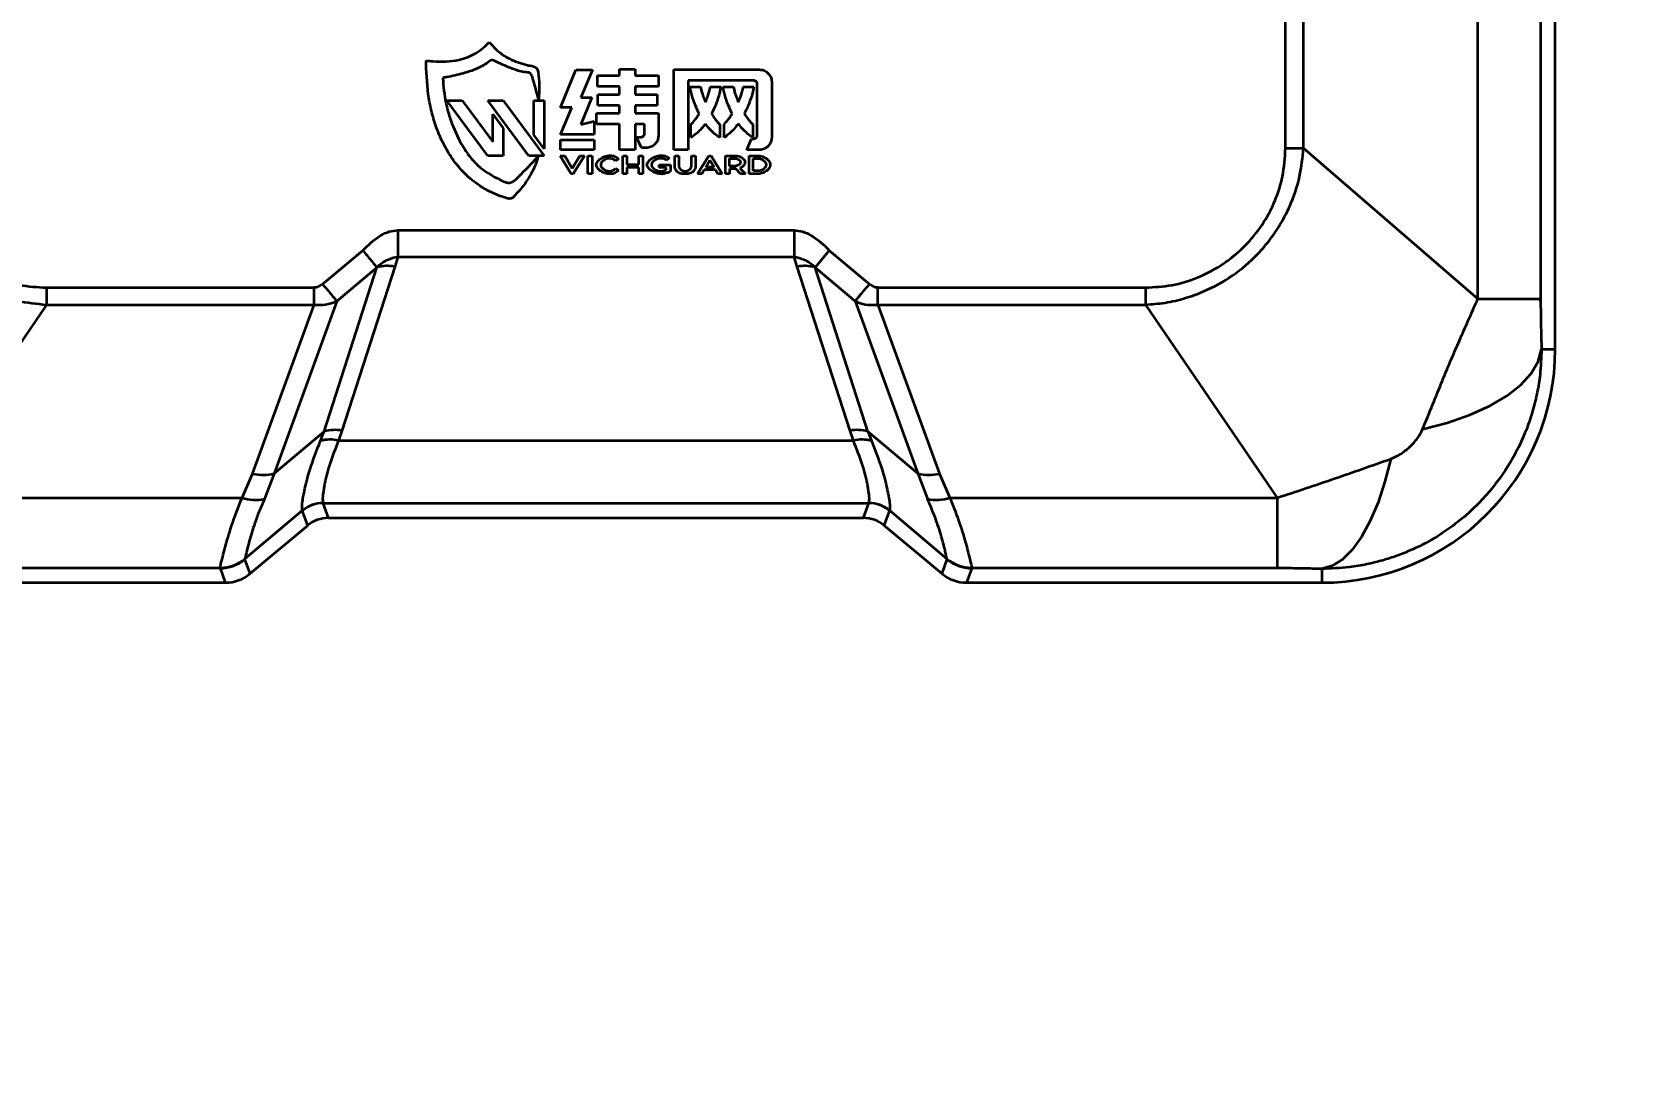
# Model space of a CAD drawing. Header units: millimetres. Extents: x 0 to 420, y 0 to 297.
# Drawn here: x 291.991 to 293.226, y 149.906 to 150.717 of the extents above; entities that cross this region are included whole.
import ezdxf

# ---------------------------------------------------------------- set-up
doc = ezdxf.new("R2010")
doc.units = ezdxf.units.MM
doc.layers.add('尺寸线层', color=150, linetype='Continuous')
doc.styles.add('SLDTEXTSTYLE2', font='TXT', dxfattribs={"width": 0.7})
doc.dimstyles.new('SLDDIMSTYLE0', dxfattribs={"dimtxt": 3.5, "dimasz": 3.302, "dimexe": 0, "dimexo": 0.0625, "dimgap": 0.875, "dimtad": 1, "dimdec": 1, "dimlfac": 100, "dimrnd": 1e-09, "dimzin": 12, "dimdsep": 46, "dimtxsty": 'SLDTEXTSTYLE2', "dimsah": 1, "dimcen": 0.09, "dimadec": 0, "dimazin": 3, "dimtfac": 1, "dimtdec": 3, "dimtofl": 0, "dimtmove": 0, "dimatfit": 3, "dimfxl": 0, "dimfrac": 2, "dimtolj": 1, "dimtzin": 12, "dimarcsym": 0})

# ---------------------------------------------------------------- blocks, each defined once
blk = doc.blocks.new('_D')
at = {"layer": '尺寸线层'}
for p, q in [((291.9431, 202.6412), (364.6876, 202.6412)), ((363.6876, 202.6412), (363.6876, 128.5802)), ((326.1167, 128.5802), (364.6876, 128.5802))]:
    blk.add_line(p, q, dxfattribs=at)
for points in [[(363.6876, 202.6412), (363.1796, 199.3392), (364.1956, 199.3392)], [(363.6876, 128.5802), (364.1956, 131.8822), (363.1796, 131.8822)]]:
    blk.add_solid(points, dxfattribs=at)
at = {"layer": '尺寸线层', "insert": (359.1758, 158.5376), "char_height": 3.5, "attachment_point": 1, "rotation": 90, "style": 'SLDTEXTSTYLE2'}
blk.add_mtext('7406.11', dxfattribs=at)

msp = doc.modelspace()

# ---------------------------------------------------------------- linework, layer by layer
at = {"color": 7, "linetype": 'Continuous', "lineweight": 35}
for p, q in [((292.9576, 150.6271), (292.9576, 150.8396)), ((292.9716, 150.6271), (292.9716, 150.8396)), ((293.106, 150.511), (293.106, 150.7593)), ((293.1544, 150.7384), (293.1544, 150.511)), ((293.1657, 150.4722), (293.1657, 150.7426)), ((292.444, 150.6881), (292.4559, 150.6881)), ((292.444, 150.6832), (292.444, 150.6881)), ((292.4559, 150.6881), (292.4559, 150.6832)), ((292.4859, 150.6878), (292.5518, 150.6878)), ((292.4859, 150.626), (292.4859, 150.6878)), ((292.3983, 150.6585), (292.4103, 150.6876)), ((292.4103, 150.6876), (292.423, 150.6876)), ((292.423, 150.6876), (292.4141, 150.6663)), ((292.427, 150.6748), (292.427, 150.6832)), ((292.427, 150.6832), (292.444, 150.6832)), ((292.4559, 150.6832), (292.4739, 150.6832)), ((292.4739, 150.6832), (292.4739, 150.6748)), ((292.4969, 150.6793), (292.4969, 150.626)), ((292.5474, 150.6793), (292.4969, 150.6793)), ((292.5502, 150.6371), (292.5502, 150.6766)), ((292.5613, 150.6784), (292.5613, 150.6353)), ((292.3108, 150.664), (292.3226, 150.664)), ((292.3424, 150.6214), (292.3108, 150.664)), ((292.3226, 150.664), (292.3463, 150.6321)), ((292.3424, 150.664), (292.3542, 150.664)), ((292.3739, 150.6214), (292.3424, 150.664)), ((292.3542, 150.664), (292.3858, 150.6214)), ((292.3779, 150.664), (292.3858, 150.664)), ((292.3779, 150.6374), (292.3779, 150.664)), ((292.3858, 150.664), (292.3858, 150.6268)), ((292.4226, 150.6663), (292.4141, 150.6455)), ((292.4141, 150.6663), (292.4226, 150.6663)), ((292.444, 150.6748), (292.427, 150.6748)), ((292.4271, 150.6687), (292.444, 150.6687)), ((292.4271, 150.66), (292.4271, 150.6687)), ((292.444, 150.6687), (292.444, 150.6748)), ((292.4559, 150.6748), (292.4559, 150.6687)), ((292.4739, 150.6748), (292.4559, 150.6748)), ((292.4559, 150.6687), (292.473, 150.6687)), ((292.473, 150.6687), (292.473, 150.66)), ((292.4981, 150.6746), (292.5063, 150.6746)), ((292.5139, 150.6746), (292.5222, 150.6746)), ((292.5235, 150.6746), (292.5318, 150.6746)), ((292.5394, 150.6746), (292.5475, 150.6746)), ((292.3463, 150.6534), (292.3542, 150.6427)), ((292.3463, 150.6321), (292.3463, 150.6534)), ((292.4072, 150.6585), (292.3983, 150.6585)), ((292.3983, 150.6377), (292.4072, 150.6585)), ((292.4262, 150.6542), (292.444, 150.6542)), ((292.4262, 150.6458), (292.4262, 150.6542)), ((292.444, 150.66), (292.4271, 150.66)), ((292.444, 150.6542), (292.444, 150.66)), ((292.4559, 150.66), (292.4559, 150.6542)), ((292.473, 150.66), (292.4559, 150.66)), ((292.4559, 150.6542), (292.4739, 150.6542)), ((292.4739, 150.6542), (292.4739, 150.6368)), ((292.3542, 150.6427), (292.3542, 150.6214)), ((292.4141, 150.6455), (292.4243, 150.6479)), ((292.4243, 150.6479), (292.4243, 150.6377)), ((292.444, 150.6458), (292.4262, 150.6458)), ((292.444, 150.626), (292.444, 150.6458)), ((292.4559, 150.6458), (292.4559, 150.626)), ((292.4632, 150.6458), (292.4559, 150.6458)), ((292.4632, 150.6382), (292.4632, 150.6458)), ((292.499, 150.6353), (292.499, 150.6455)), ((292.5212, 150.6455), (292.5212, 150.6353)), ((292.5245, 150.6353), (292.5245, 150.6455)), ((292.5467, 150.6455), (292.5467, 150.6353)), ((292.3858, 150.6268), (292.3779, 150.6374)), ((292.4243, 150.6377), (292.3983, 150.6377)), ((292.3983, 150.6336), (292.4243, 150.6336)), ((292.3983, 150.626), (292.3983, 150.6336)), ((292.4243, 150.626), (292.3983, 150.626)), ((292.4243, 150.6336), (292.4243, 150.626)), ((292.4559, 150.626), (292.444, 150.626)), ((292.4571, 150.6358), (292.4605, 150.6358)), ((292.4608, 150.6274), (292.4571, 150.6358)), ((292.4645, 150.6274), (292.4608, 150.6274)), ((292.4969, 150.626), (292.4859, 150.626)), ((292.5421, 150.626), (292.5456, 150.6345)), ((292.5518, 150.626), (292.5421, 150.626)), ((292.5456, 150.6345), (292.5474, 150.6345)), ((292.9576, 150.6271), (292.9716, 150.6271)), ((292.9716, 150.6271), (293.106, 150.511)), ((292.3542, 150.6214), (292.3424, 150.6214)), ((292.3858, 150.6214), (292.3739, 150.6214)), ((292.398, 150.6214), (292.4016, 150.6214)), ((292.4067, 150.6074), (292.398, 150.6214)), ((292.4016, 150.6214), (292.4074, 150.6115)), ((292.4074, 150.6115), (292.4133, 150.6214)), ((292.4168, 150.6214), (292.4082, 150.6074)), ((292.4133, 150.6214), (292.4168, 150.6214)), ((292.4194, 150.6214), (292.4227, 150.6214)), ((292.4194, 150.6074), (292.4194, 150.6214)), ((292.4227, 150.6214), (292.4227, 150.6074)), ((292.4434, 150.6189), (292.4409, 150.6173)), ((292.4464, 150.6214), (292.4496, 150.6214)), ((292.4464, 150.6074), (292.4464, 150.6214)), ((292.4496, 150.6214), (292.4496, 150.6145)), ((292.4496, 150.6145), (292.4588, 150.6145)), ((292.4588, 150.6214), (292.4619, 150.6214)), ((292.4588, 150.6145), (292.4588, 150.6214)), ((292.4619, 150.6214), (292.4619, 150.6074)), ((292.4746, 150.6143), (292.4831, 150.6143)), ((292.4746, 150.6123), (292.4746, 150.6143)), ((292.4824, 150.6195), (292.4804, 150.6179)), ((292.4831, 150.6143), (292.4831, 150.6093)), ((292.4865, 150.6214), (292.4896, 150.6214)), ((292.4865, 150.6131), (292.4865, 150.6214)), ((292.4896, 150.6214), (292.4896, 150.6136)), ((292.4994, 150.6214), (292.5025, 150.6214)), ((292.4994, 150.6136), (292.4994, 150.6214)), ((292.5025, 150.6214), (292.5025, 150.6131)), ((292.504, 150.6074), (292.5128, 150.6214)), ((292.5104, 150.6125), (292.5136, 150.618)), ((292.5128, 150.6214), (292.5145, 150.6214)), ((292.5136, 150.618), (292.5168, 150.6125)), ((292.5145, 150.6214), (292.5232, 150.6074)), ((292.5256, 150.6214), (292.5336, 150.6214)), ((292.5256, 150.6074), (292.5256, 150.6214)), ((292.5288, 150.6193), (292.5331, 150.6193)), ((292.5288, 150.6133), (292.5288, 150.6193)), ((292.5439, 150.6214), (292.5509, 150.6214)), ((292.5439, 150.6074), (292.5439, 150.6214)), ((292.547, 150.6192), (292.5509, 150.6192)), ((292.547, 150.6096), (292.547, 150.6192)), ((292.4082, 150.6074), (292.4067, 150.6074)), ((292.4227, 150.6074), (292.4194, 150.6074)), ((292.4409, 150.6115), (292.4434, 150.61)), ((292.4496, 150.6074), (292.4464, 150.6074)), ((292.4496, 150.6124), (292.4496, 150.6074)), ((292.4588, 150.6124), (292.4496, 150.6124)), ((292.4588, 150.6074), (292.4588, 150.6124)), ((292.4619, 150.6074), (292.4588, 150.6074)), ((292.4798, 150.6123), (292.4746, 150.6123)), ((292.4798, 150.6105), (292.4798, 150.6123)), ((292.5075, 150.6074), (292.504, 150.6074)), ((292.5092, 150.6105), (292.5075, 150.6074)), ((292.518, 150.6105), (292.5092, 150.6105)), ((292.5168, 150.6125), (292.5104, 150.6125)), ((292.5198, 150.6074), (292.518, 150.6105)), ((292.5232, 150.6074), (292.5198, 150.6074)), ((292.5288, 150.6074), (292.5256, 150.6074)), ((292.5325, 150.6133), (292.5288, 150.6133)), ((292.5288, 150.6113), (292.5288, 150.6074)), ((292.5327, 150.6113), (292.5288, 150.6113)), ((292.5373, 150.6074), (292.5335, 150.6113)), ((292.5368, 150.6118), (292.5412, 150.6074)), ((292.5412, 150.6074), (292.5373, 150.6074)), ((292.5515, 150.6074), (292.5439, 150.6074)), ((292.5512, 150.6096), (292.547, 150.6096)), ((292.273, 150.5639), (292.273, 150.5435)), ((292.273, 150.5639), (292.5785, 150.5639)), ((292.5785, 150.5639), (292.5785, 150.5435)), ((292.2148, 150.5224), (292.2458, 150.5484)), ((292.273, 150.5435), (292.2705, 150.5358)), ((292.273, 150.5435), (292.5785, 150.5435)), ((292.581, 150.5358), (292.5785, 150.5435)), ((292.6057, 150.5484), (292.5947, 150.5353)), ((292.6057, 150.5484), (292.6367, 150.5224)), ((292.2161, 150.4088), (292.2568, 150.5353)), ((292.2258, 150.5093), (292.2568, 150.5353)), ((292.2705, 150.5358), (292.2298, 150.4093)), ((292.6217, 150.4093), (292.581, 150.5358)), ((292.5947, 150.5353), (292.6257, 150.5093)), ((292.6354, 150.4088), (292.5947, 150.5353)), ((292.0019, 150.5197), (292.0019, 150.5065)), ((292.0019, 150.5197), (292.2083, 150.5197)), ((292.2083, 150.5065), (292.2083, 150.5197)), ((292.6431, 150.5197), (292.8496, 150.5197)), ((292.8496, 150.5197), (292.8496, 150.5065)), ((292.0019, 150.5065), (291.9004, 150.3576)), ((292.0019, 150.5065), (292.2083, 150.5065)), ((292.1609, 150.3762), (292.2083, 150.5065)), ((292.2258, 150.5093), (292.1774, 150.3763)), ((292.6257, 150.5093), (292.6741, 150.3763)), ((292.6431, 150.5065), (292.8496, 150.5065)), ((292.6431, 150.5065), (292.6906, 150.3762)), ((292.8496, 150.5065), (292.9511, 150.3576)), ((293.106, 150.511), (293.1544, 150.511)), ((293.1551, 150.4722), (293.1657, 150.4722)), ((292.1774, 150.3763), (292.2161, 150.4088)), ((292.2132, 150.4015), (292.2161, 150.4088)), ((292.2298, 150.4093), (292.2272, 150.4018)), ((292.6243, 150.4018), (292.6217, 150.4093)), ((292.6741, 150.3763), (292.6354, 150.4088)), ((292.6354, 150.4088), (292.6383, 150.4015)), ((292.2272, 150.4018), (292.6243, 150.4018)), ((292.1527, 150.3576), (292.1609, 150.3762)), ((292.1774, 150.3763), (292.17, 150.3568)), ((292.6741, 150.3763), (292.6815, 150.3568)), ((292.6906, 150.3762), (292.6988, 150.3576)), ((291.9004, 150.3576), (292.1527, 150.3576)), ((292.6988, 150.3576), (292.9511, 150.3576)), ((292.9511, 150.3576), (292.9511, 150.3033)), ((292.155, 150.3106), (292.1992, 150.3477)), ((292.1992, 150.3477), (292.1992, 150.3478)), ((292.2034, 150.3363), (292.1992, 150.3477)), ((292.2152, 150.3536), (292.6363, 150.3536)), ((292.2152, 150.3536), (292.2153, 150.3535)), ((292.2194, 150.3422), (292.2153, 150.3535)), ((292.2194, 150.3422), (292.6321, 150.3422)), ((292.6321, 150.3422), (292.6362, 150.3535)), ((292.6363, 150.3536), (292.6362, 150.3535)), ((292.6481, 150.3363), (292.6523, 150.3477)), ((292.6523, 150.3478), (292.6523, 150.3477)), ((292.6523, 150.3477), (292.6964, 150.3106)), ((292.1591, 150.2992), (292.2034, 150.3363)), ((292.6481, 150.3363), (292.6924, 150.2992)), ((292.155, 150.3103), (292.155, 150.3106)), ((292.1591, 150.2992), (292.155, 150.3103)), ((292.6964, 150.3103), (292.6924, 150.2992)), ((292.6964, 150.3106), (292.6964, 150.3103)), ((292.1358, 150.3033), (291.9004, 150.3033)), ((292.1358, 150.3033), (292.1358, 150.3037)), ((292.1358, 150.3033), (292.1398, 150.2922)), ((292.7157, 150.3033), (292.7116, 150.2922)), ((292.7157, 150.3037), (292.7157, 150.3033)), ((292.9511, 150.3033), (292.7157, 150.3033)), ((292.9857, 150.3028), (292.9857, 150.2922)), ((291.8657, 150.2922), (292.1398, 150.2922)), ((292.7116, 150.2922), (292.9857, 150.2922))]:
    msp.add_line(p, q, dxfattribs=at)
at = {"color": 7, "linetype": 'Continuous', "lineweight": 35, "flags": 128}
for points in [[(293.0634, 150.4105), (293.0823, 150.4155), (293.0997, 150.4215), (293.1151, 150.4284), (293.1283, 150.4362), (293.1391, 150.4446), (293.1472, 150.4535), (293.1526, 150.4627), (293.1551, 150.4722)], [(293.0389, 150.3877), (293.0343, 150.3701), (293.029, 150.354), (293.023, 150.3398), (293.0163, 150.3276), (293.0091, 150.3176), (293.0015, 150.3101), (292.9937, 150.3051), (292.9857, 150.3028)]]:
    msp.add_lwpolyline(points, dxfattribs=at)
at = {"color": 7, "linetype": 'Continuous', "lineweight": 35}
for centre, radius, start, end in [((292.2649, 150.5062), 0.0302, 79.2033, 105.5504), ((292.5866, 150.5062), 0.0302, 74.4498, 100.7965), ((292.9857, 150.4722), 0.18, 270, 0), ((292.2242, 150.3797), 0.0302, 79.2034, 105.5503), ((292.6273, 150.3797), 0.0302, 74.4497, 100.7966), ((292.2208, 150.3733), 0.0292, 77.3355, 105.0062), ((292.6307, 150.3733), 0.0292, 74.9938, 102.6645), ((292.1689, 150.4116), 0.0363, 257.3368, 283.5701), ((292.6826, 150.4116), 0.0363, 256.4299, 282.6632), ((292.1628, 150.389), 0.033, 252.1572, 282.5019), ((292.6886, 150.389), 0.033, 257.4981, 287.8428), ((292.2153, 150.3286), 0.025, 90.0933, 129.9643), ((292.2153, 150.3285), 0.025, 90.0586, 129.9414), ((292.6362, 150.3285), 0.025, 50.0586, 89.9414), ((292.6362, 150.3286), 0.025, 50.0357, 89.9067), ((292.1359, 150.3337), 0.03, 269.859, 309.7499), ((292.1358, 150.3333), 0.03, 270.0586, 309.9414), ((292.7156, 150.3337), 0.03, 230.2501, 270.141), ((292.7157, 150.3333), 0.03, 230.0586, 269.9414)]:
    msp.add_arc(centre, radius, start, end, dxfattribs=at)
for centre, major_axis, start_param, end_param in [((292.2194, 150.3171), (-0.0086, 0.0235), 5.934618, 6.631752), ((292.632, 150.3171), (-0.0086, -0.0235), 2.793026, 3.49016), ((292.1398, 150.3222), (-0.0103, 0.0282), 2.793026, 3.49016), ((292.7117, 150.3222), (-0.0103, -0.0282), 5.934618, 6.631752)]:
    msp.add_ellipse(centre, major_axis=major_axis, ratio=0.998448, start_param=start_param, end_param=end_param, dxfattribs=at)
for points, knots in [([(292.2949, 150.6947), (292.2966, 150.6945), (292.3049, 150.6938), (292.3159, 150.694), (292.3291, 150.6979), (292.3372, 150.7026), (292.3419, 150.7075), (292.3434, 150.709)], [0, 0, 0, 0, 0.095059, 0.477947, 0.614031, 0.878763, 1, 1, 1, 1]), ([(292.3434, 150.709), (292.3445, 150.7078), (292.3493, 150.7022), (292.3593, 150.6949), (292.3693, 150.6922), (292.3738, 150.691)], [0, 0, 0, 0, 0.1389856, 0.6119172, 1, 1, 1, 1]), ([(292.2947, 150.6922), (292.2947, 150.6924), (292.2947, 150.6928), (292.2948, 150.6936), (292.2949, 150.6943), (292.2949, 150.6947)], [0, 0, 0, 0, 0.252501, 0.504816, 1, 1, 1, 1]), ([(292.3567, 150.5886), (292.3551, 150.5892), (292.3471, 150.5918), (292.3319, 150.5997), (292.3179, 150.614), (292.3088, 150.6286), (292.3034, 150.6405), (292.2994, 150.6529), (292.2957, 150.6701), (292.2951, 150.6833), (292.2947, 150.6922)], [0, 0, 0, 0, 0.03865, 0.194338, 0.392706, 0.493149, 0.593544, 0.693896, 0.794211, 1, 1, 1, 1]), ([(292.3443, 150.6947), (292.343, 150.6937), (292.3392, 150.691), (292.3321, 150.6876), (292.3221, 150.6843), (292.3149, 150.6828), (292.3107, 150.6819)], [0, 0, 0, 0, 0.137822, 0.39048, 0.642641, 1, 1, 1, 1]), ([(292.3475, 150.6946), (292.347, 150.6947), (292.3462, 150.695), (292.3453, 150.695), (292.3447, 150.6949), (292.3445, 150.6948), (292.3443, 150.6947)], [0, 0, 0, 0, 0.465921, 0.719479, 0.884635, 1, 1, 1, 1]), ([(292.3741, 150.6855), (292.3724, 150.6856), (292.3677, 150.6862), (292.3587, 150.6892), (292.3517, 150.6925), (292.3475, 150.6946)], [0, 0, 0, 0, 0.177002, 0.501951, 1, 1, 1, 1]), ([(292.3738, 150.691), (292.3755, 150.6908), (292.3776, 150.6905), (292.3797, 150.6892), (292.3807, 150.6879), (292.3817, 150.6832), (292.3821, 150.6753), (292.3818, 150.6681), (292.3817, 150.6644)], [0, 0, 0, 0, 0.160025, 0.196998, 0.234195, 0.311686, 0.649476, 1, 1, 1, 1]), ([(292.5518, 150.6878), (292.5529, 150.6877), (292.5551, 150.6875), (292.5579, 150.6858), (292.56, 150.6834), (292.5611, 150.6807), (292.5612, 150.679), (292.5613, 150.6784)], [0, 0, 0, 0, 0.220827, 0.440436, 0.651052, 0.864309, 1, 1, 1, 1]), ([(292.3107, 150.6819), (292.3103, 150.6819), (292.3095, 150.6817), (292.3085, 150.6816), (292.3079, 150.6815), (292.3076, 150.6815)], [0, 0, 0, 0, 0.400257, 0.699592, 1, 1, 1, 1]), ([(292.3076, 150.6815), (292.3077, 150.6799), (292.3081, 150.6749), (292.3089, 150.6676), (292.3104, 150.6599), (292.3116, 150.6555), (292.3122, 150.6533)], [0, 0, 0, 0, 0.174669, 0.524102, 0.761562, 1, 1, 1, 1]), ([(292.3764, 150.6829), (292.3762, 150.6833), (292.3758, 150.6841), (292.3751, 150.6849), (292.3745, 150.6854), (292.3742, 150.6854), (292.3741, 150.6855)], [0, 0, 0, 0, 0.414045, 0.74912, 0.885678, 1, 1, 1, 1]), ([(292.3817, 150.6644), (292.3812, 150.666), (292.3803, 150.6692), (292.3786, 150.6754), (292.3773, 150.6799), (292.3764, 150.6829)], [0, 0, 0, 0, 0.261065, 0.522123, 1, 1, 1, 1]), ([(292.5502, 150.6766), (292.5502, 150.6769), (292.5501, 150.6776), (292.5496, 150.6784), (292.5489, 150.6789), (292.5482, 150.6792), (292.5477, 150.6793), (292.5474, 150.6793)], [0, 0, 0, 0, 0.2159086, 0.4316794, 0.6427485, 0.8361363, 1, 1, 1, 1]), ([(292.5054, 150.6537), (292.5047, 150.6552), (292.5028, 150.6592), (292.5001, 150.6662), (292.4988, 150.6718), (292.4981, 150.6746)], [0, 0, 0, 0, 0.225098, 0.610129, 1, 1, 1, 1]), ([(292.5063, 150.6746), (292.5067, 150.6729), (292.5073, 150.6701), (292.5088, 150.6661), (292.5097, 150.6638), (292.5102, 150.6626)], [0, 0, 0, 0, 0.397021, 0.698347, 1, 1, 1, 1]), ([(292.5102, 150.6626), (292.5108, 150.6641), (292.5118, 150.6669), (292.5132, 150.6708), (292.5137, 150.6733), (292.5139, 150.6746)], [0, 0, 0, 0, 0.396668, 0.697235, 1, 1, 1, 1]), ([(292.5222, 150.6746), (292.5218, 150.6729), (292.5209, 150.6685), (292.5185, 150.6615), (292.5161, 150.6563), (292.5149, 150.6537)], [0, 0, 0, 0, 0.225279, 0.610555, 1, 1, 1, 1]), ([(292.5308, 150.6537), (292.5301, 150.6552), (292.5281, 150.6592), (292.5255, 150.6662), (292.5242, 150.6718), (292.5235, 150.6746)], [0, 0, 0, 0, 0.225097, 0.610128, 1, 1, 1, 1]), ([(292.5318, 150.6746), (292.5321, 150.6729), (292.5327, 150.6701), (292.5342, 150.6661), (292.5351, 150.6638), (292.5355, 150.6626)], [0, 0, 0, 0, 0.397481, 0.698479, 1, 1, 1, 1]), ([(292.5355, 150.6626), (292.5362, 150.6641), (292.5373, 150.6668), (292.5386, 150.6708), (292.5391, 150.6733), (292.5394, 150.6746)], [0, 0, 0, 0, 0.395845, 0.696793, 1, 1, 1, 1]), ([(292.5475, 150.6746), (292.5472, 150.6729), (292.5463, 150.6685), (292.5439, 150.6615), (292.5415, 150.6563), (292.5402, 150.6537)], [0, 0, 0, 0, 0.22528, 0.610558, 1, 1, 1, 1]), ([(292.3122, 150.6533), (292.3127, 150.6517), (292.3154, 150.6438), (292.3201, 150.6331), (292.3273, 150.6218), (292.3364, 150.6113), (292.3467, 150.6052), (292.355, 150.6013), (292.3577, 150.6004), (292.3597, 150.6005), (292.3628, 150.6019), (292.3697, 150.6089), (292.3761, 150.6154), (292.381, 150.6205)], [0, 0, 0, 0, 0.0481692, 0.2413794, 0.3378802, 0.4339156, 0.6397005, 0.6757973, 0.7018074, 0.7183687, 0.7348884, 0.7963552, 1, 1, 1, 1]), ([(292.499, 150.6455), (292.5001, 150.6467), (292.5019, 150.6486), (292.5039, 150.6514), (292.5049, 150.6529), (292.5054, 150.6537)], [0, 0, 0, 0, 0.482099, 0.740834, 1, 1, 1, 1]), ([(292.5149, 150.6537), (292.5158, 150.6523), (292.5172, 150.6501), (292.5194, 150.6475), (292.5206, 150.6462), (292.5212, 150.6455)], [0, 0, 0, 0, 0.48414, 0.741719, 1, 1, 1, 1]), ([(292.5245, 150.6455), (292.5256, 150.6468), (292.5273, 150.6486), (292.5294, 150.6514), (292.5303, 150.6529), (292.5308, 150.6537)], [0, 0, 0, 0, 0.484106, 0.741689, 1, 1, 1, 1]), ([(292.5402, 150.6537), (292.5412, 150.6523), (292.5426, 150.6502), (292.5448, 150.6475), (292.5461, 150.6462), (292.5467, 150.6455)], [0, 0, 0, 0, 0.481223, 0.740091, 1, 1, 1, 1]), ([(292.5102, 150.646), (292.5091, 150.6447), (292.507, 150.642), (292.5033, 150.6384), (292.5004, 150.6363), (292.499, 150.6353)], [0, 0, 0, 0, 0.322168, 0.658364, 1, 1, 1, 1]), ([(292.5212, 150.6353), (292.5199, 150.6363), (292.5171, 150.6383), (292.5134, 150.6419), (292.5112, 150.6446), (292.5102, 150.646)], [0, 0, 0, 0, 0.3238446, 0.659773, 1, 1, 1, 1]), ([(292.5355, 150.646), (292.5345, 150.6447), (292.5324, 150.642), (292.5287, 150.6384), (292.5259, 150.6363), (292.5245, 150.6353)], [0, 0, 0, 0, 0.323586, 0.659323, 1, 1, 1, 1]), ([(292.5467, 150.6353), (292.5453, 150.6363), (292.5426, 150.6383), (292.5388, 150.6419), (292.5366, 150.6446), (292.5355, 150.646)], [0, 0, 0, 0, 0.322508, 0.65906, 1, 1, 1, 1]), ([(291.8799, 150.6271), (291.8806, 150.6205), (291.8819, 150.6067), (291.8877, 150.5884), (291.8955, 150.5719), (291.9045, 150.5578), (291.9152, 150.5453), (291.9274, 150.5341), (291.9406, 150.5248), (291.958, 150.5158), (291.9783, 150.5088), (291.9943, 150.5072), (292.0019, 150.5065)], [0, 0, 0, 0, 0.105818, 0.221247, 0.303726, 0.397637, 0.486458, 0.56599, 0.660847, 0.744444, 0.877991, 1, 1, 1, 1]), ([(291.8939, 150.6271), (291.894, 150.6232), (291.8943, 150.6151), (291.8965, 150.6029), (291.9011, 150.5877), (291.9096, 150.5703), (291.9235, 150.5526), (291.9404, 150.5382), (291.9598, 150.5276), (291.9805, 150.5209), (291.9948, 150.5201), (292.0019, 150.5197)], [0, 0, 0, 0, 0.070722, 0.143758, 0.21913, 0.352151, 0.485358, 0.616819, 0.745052, 0.874872, 1, 1, 1, 1]), ([(292.4605, 150.6358), (292.4609, 150.6359), (292.4615, 150.6359), (292.4623, 150.6363), (292.4628, 150.6369), (292.4631, 150.6375), (292.4631, 150.638), (292.4632, 150.6382)], [0, 0, 0, 0, 0.272758, 0.457842, 0.644353, 0.8509, 1, 1, 1, 1]), ([(292.4739, 150.6368), (292.4738, 150.6357), (292.4736, 150.6336), (292.4719, 150.6308), (292.4695, 150.6287), (292.4669, 150.6276), (292.4652, 150.6275), (292.4645, 150.6274)], [0, 0, 0, 0, 0.2182785, 0.4351494, 0.6441626, 0.864466, 1, 1, 1, 1]), ([(292.5474, 150.6345), (292.5478, 150.6345), (292.5484, 150.6346), (292.5493, 150.635), (292.5499, 150.6358), (292.5502, 150.6365), (292.5502, 150.6369), (292.5502, 150.6371)], [0, 0, 0, 0, 0.23459, 0.46963, 0.6837, 0.878789, 1, 1, 1, 1]), ([(292.5613, 150.6353), (292.5612, 150.6342), (292.5609, 150.6321), (292.5593, 150.6293), (292.5569, 150.6272), (292.5543, 150.6261), (292.5525, 150.626), (292.5518, 150.626)], [0, 0, 0, 0, 0.217033, 0.432668, 0.640579, 0.859649, 1, 1, 1, 1]), ([(292.8496, 150.5197), (292.8564, 150.5201), (292.8703, 150.5208), (292.891, 150.5273), (292.9075, 150.5362), (292.9197, 150.5455), (292.9304, 150.5557), (292.9411, 150.5693), (292.9501, 150.5869), (292.9563, 150.6061), (292.9572, 150.6198), (292.9576, 150.6271)], [0, 0, 0, 0, 0.120461, 0.246403, 0.382818, 0.450919, 0.519058, 0.644752, 0.756806, 0.869265, 1, 1, 1, 1]), ([(292.8496, 150.5065), (292.8546, 150.5069), (292.8651, 150.5077), (292.8802, 150.5113), (292.8979, 150.5177), (292.9173, 150.5284), (292.9342, 150.5428), (292.9462, 150.557), (292.9545, 150.5694), (292.9626, 150.5853), (292.9692, 150.6045), (292.9708, 150.6198), (292.9716, 150.6271)], [0, 0, 0, 0, 0.080728, 0.166845, 0.247263, 0.380655, 0.517772, 0.598864, 0.677745, 0.754478, 0.883127, 1, 1, 1, 1]), ([(292.381, 150.6205), (292.3805, 150.6189), (292.3793, 150.614), (292.3752, 150.6065), (292.3697, 150.5977), (292.3649, 150.5926), (292.3625, 150.59)], [0, 0, 0, 0, 0.138868, 0.417722, 0.706333, 1, 1, 1, 1]), ([(292.4434, 150.61), (292.4424, 150.6092), (292.4405, 150.6078), (292.437, 150.6071), (292.4331, 150.6076), (292.4298, 150.6091), (292.4275, 150.6111), (292.4264, 150.6126), (292.4259, 150.6141), (292.4261, 150.6154), (292.4269, 150.617), (292.4289, 150.6191), (292.4323, 150.6209), (292.4363, 150.6218), (292.44, 150.6211), (292.4422, 150.6199), (292.4432, 150.619), (292.4434, 150.6189)], [0, 0, 0, 0, 0.08519, 0.168963, 0.246186, 0.360946, 0.418211, 0.462463, 0.491745, 0.521214, 0.557381, 0.617071, 0.720017, 0.827682, 0.905205, 0.982624, 1, 1, 1, 1]), ([(292.4409, 150.6173), (292.4403, 150.6178), (292.4392, 150.6188), (292.4369, 150.6194), (292.4345, 150.6192), (292.4322, 150.6183), (292.4305, 150.6169), (292.4296, 150.6158), (292.4293, 150.6147), (292.4294, 150.6137), (292.4299, 150.6126), (292.4313, 150.6112), (292.4335, 150.6099), (292.4362, 150.6094), (292.4386, 150.6098), (292.4401, 150.6107), (292.4407, 150.6113), (292.4409, 150.6115)], [0, 0, 0, 0, 0.079836, 0.158698, 0.232948, 0.337554, 0.41275, 0.456024, 0.489191, 0.522624, 0.56103, 0.622793, 0.723203, 0.826712, 0.901133, 0.975506, 1, 1, 1, 1]), ([(292.4831, 150.6093), (292.4816, 150.6086), (292.4789, 150.6072), (292.4741, 150.6072), (292.4702, 150.6086), (292.4673, 150.6105), (292.4659, 150.6122), (292.4653, 150.6135), (292.4652, 150.6147), (292.4655, 150.616), (292.4667, 150.6177), (292.4693, 150.6198), (292.4731, 150.6214), (292.4773, 150.6217), (292.4803, 150.6209), (292.4819, 150.6199), (292.4824, 150.6195)], [0, 0, 0, 0, 0.120432, 0.213162, 0.331684, 0.413005, 0.455865, 0.488872, 0.514902, 0.540892, 0.583063, 0.658706, 0.781016, 0.867724, 0.954736, 1, 1, 1, 1]), ([(292.4804, 150.6179), (292.4797, 150.6183), (292.4782, 150.6191), (292.4757, 150.6195), (292.4732, 150.619), (292.4711, 150.618), (292.4696, 150.6167), (292.4688, 150.6157), (292.4685, 150.6147), (292.4685, 150.6137), (292.4691, 150.6126), (292.4705, 150.6111), (292.4727, 150.6099), (292.4754, 150.6092), (292.4779, 150.6096), (292.4793, 150.6103), (292.4798, 150.6105)], [0, 0, 0, 0, 0.08987, 0.176538, 0.263027, 0.362446, 0.423179, 0.470099, 0.500982, 0.532068, 0.57022, 0.633522, 0.742023, 0.836258, 0.931198, 1, 1, 1, 1]), ([(292.4896, 150.6136), (292.4896, 150.6133), (292.4897, 150.6125), (292.4905, 150.6113), (292.4917, 150.6103), (292.4933, 150.6095), (292.4951, 150.6094), (292.4968, 150.61), (292.4981, 150.6109), (292.499, 150.612), (292.4994, 150.613), (292.4994, 150.6135), (292.4994, 150.6136)], [0, 0, 0, 0, 0.075155, 0.16832, 0.291124, 0.415852, 0.54785, 0.661465, 0.788026, 0.890381, 0.967538, 1, 1, 1, 1]), ([(292.5331, 150.6193), (292.5335, 150.6193), (292.5342, 150.6192), (292.535, 150.6189), (292.5356, 150.6185), (292.536, 150.6183), (292.5364, 150.618), (292.5368, 150.6175), (292.5371, 150.617), (292.5373, 150.6165), (292.5373, 150.6162), (292.5372, 150.6158), (292.537, 150.6155), (292.5367, 150.6151), (292.5364, 150.6148), (292.5361, 150.6145), (292.5357, 150.6143), (292.5354, 150.6141), (292.535, 150.6139), (292.5346, 150.6137), (292.5342, 150.6136), (292.5338, 150.6135), (292.5335, 150.6134), (292.533, 150.6133), (292.5327, 150.6133), (292.5325, 150.6133)], [0, 0, 0, 0, 0.104931, 0.188559, 0.230252, 0.271948, 0.313654, 0.355384, 0.425825, 0.468883, 0.490273, 0.510955, 0.563746, 0.591003, 0.644663, 0.671402, 0.698138, 0.751654, 0.778385, 0.805115, 0.858613, 0.885344, 0.912077, 0.955815, 1, 1, 1, 1]), ([(292.5336, 150.6214), (292.5343, 150.6213), (292.5362, 150.6211), (292.5384, 150.62), (292.5398, 150.6186), (292.5405, 150.6175), (292.5407, 150.6165), (292.5405, 150.6153), (292.5398, 150.6139), (292.5385, 150.6126), (292.5373, 150.612), (292.5368, 150.6118)], [0, 0, 0, 0, 0.1479738, 0.3534631, 0.4502059, 0.5301426, 0.5919075, 0.6536295, 0.7509391, 0.887099, 1, 1, 1, 1]), ([(292.5509, 150.6214), (292.5518, 150.6213), (292.554, 150.6211), (292.5568, 150.6196), (292.559, 150.6177), (292.56, 150.616), (292.5603, 150.6146), (292.5601, 150.6131), (292.5591, 150.6113), (292.557, 150.6093), (292.5543, 150.6078), (292.5523, 150.6075), (292.5515, 150.6074)], [0, 0, 0, 0, 0.103068, 0.272975, 0.380129, 0.450745, 0.504132, 0.557726, 0.630958, 0.750137, 0.907593, 1, 1, 1, 1]), ([(292.5509, 150.6192), (292.5515, 150.6192), (292.553, 150.619), (292.5549, 150.6179), (292.5562, 150.6166), (292.5569, 150.6154), (292.5571, 150.6144), (292.5569, 150.6133), (292.5561, 150.612), (292.5547, 150.6108), (292.553, 150.6098), (292.5517, 150.6097), (292.5512, 150.6096)], [0, 0, 0, 0, 0.1075224, 0.2690228, 0.3804701, 0.4521632, 0.5086198, 0.5651881, 0.646662, 0.7753631, 0.9104849, 1, 1, 1, 1]), ([(292.5025, 150.6131), (292.5025, 150.6126), (292.5024, 150.6116), (292.5016, 150.6101), (292.5002, 150.6086), (292.498, 150.6076), (292.4949, 150.6072), (292.4916, 150.6074), (292.489, 150.6084), (292.4875, 150.6099), (292.4866, 150.6116), (292.4865, 150.6126), (292.4865, 150.6131)], [0, 0, 0, 0, 0.057396, 0.142461, 0.228893, 0.320305, 0.471061, 0.658867, 0.756094, 0.853964, 0.944424, 1, 1, 1, 1]), ([(292.5335, 150.6113), (292.5335, 150.6113), (292.5333, 150.6113), (292.533, 150.6113), (292.5328, 150.6113), (292.5327, 150.6113)], [0, 0, 0, 0, 0.253407, 0.506797, 1, 1, 1, 1]), ([(292.3625, 150.59), (292.362, 150.5895), (292.3612, 150.5887), (292.3596, 150.5882), (292.3581, 150.5882), (292.3571, 150.5885), (292.3567, 150.5886)], [0, 0, 0, 0, 0.3194529, 0.5431105, 0.7663107, 1, 1, 1, 1]), ([(292.2458, 150.5484), (292.2501, 150.5525), (292.2562, 150.5584), (292.266, 150.5632), (292.2707, 150.5637), (292.273, 150.5639)], [0, 0, 0, 0, 0.558619, 0.78934, 1, 1, 1, 1]), ([(292.5785, 150.5639), (292.5807, 150.5637), (292.5854, 150.5632), (292.5952, 150.5585), (292.6014, 150.5526), (292.6057, 150.5484)], [0, 0, 0, 0, 0.209288, 0.438923, 1, 1, 1, 1]), ([(292.2458, 150.5484), (292.2469, 150.5471), (292.2491, 150.5445), (292.2521, 150.5408), (292.2549, 150.5375), (292.2561, 150.536), (292.2568, 150.5353)], [0, 0, 0, 0, 0.245848, 0.5, 0.754152, 1, 1, 1, 1]), ([(292.2568, 150.5353), (292.2581, 150.5365), (292.2605, 150.5389), (292.266, 150.542), (292.2702, 150.5429), (292.273, 150.5435)], [0, 0, 0, 0, 0.294463, 0.5478516, 1, 1, 1, 1]), ([(292.5785, 150.5435), (292.5812, 150.5429), (292.5855, 150.542), (292.591, 150.5389), (292.5934, 150.5365), (292.5947, 150.5353)], [0, 0, 0, 0, 0.452149, 0.705537, 1, 1, 1, 1]), ([(292.2148, 150.5224), (292.2138, 150.5216), (292.2123, 150.5206), (292.21, 150.5198), (292.2089, 150.5197), (292.2083, 150.5197)], [0, 0, 0, 0, 0.521782, 0.769325, 1, 1, 1, 1]), ([(292.2148, 150.5224), (292.2159, 150.5211), (292.2181, 150.5185), (292.2212, 150.5148), (292.2239, 150.5116), (292.2252, 150.51), (292.2258, 150.5093)], [0, 0, 0, 0, 0.245849, 0.500001, 0.754152, 1, 1, 1, 1]), ([(292.6257, 150.5093), (292.6263, 150.51), (292.6276, 150.5116), (292.6303, 150.5148), (292.6334, 150.5185), (292.6356, 150.5211), (292.6367, 150.5224)], [0, 0, 0, 0, 0.245847, 0.499999, 0.754151, 1, 1, 1, 1]), ([(292.6431, 150.5197), (292.6426, 150.5197), (292.6414, 150.5198), (292.6392, 150.5206), (292.6377, 150.5216), (292.6367, 150.5224)], [0, 0, 0, 0, 0.232062, 0.478453, 1, 1, 1, 1]), ([(292.6431, 150.5065), (292.6431, 150.5085), (292.6431, 150.5124), (292.6431, 150.5173), (292.6431, 150.5197)], [0, 0, 0, 0, 0.506963, 1, 1, 1, 1]), ([(292.2083, 150.5065), (292.2114, 150.5063), (292.2175, 150.506), (292.223, 150.5082), (292.2258, 150.5093)], [0, 0, 0, 0, 0.487848, 1, 1, 1, 1]), ([(292.6257, 150.5093), (292.6282, 150.5082), (292.6337, 150.506), (292.6398, 150.5063), (292.6431, 150.5065)], [0, 0, 0, 0, 0.466493, 1, 1, 1, 1]), ([(293.0634, 150.4105), (293.066, 150.4169), (293.0711, 150.4293), (293.0785, 150.4477), (293.0854, 150.4641), (293.092, 150.4795), (293.0989, 150.495), (293.1036, 150.5055), (293.106, 150.511)], [0, 0, 0, 0, 0.191169, 0.37068, 0.538766, 0.672129, 0.825955, 1, 1, 1, 1]), ([(293.1544, 150.5089), (293.1543, 150.5094), (293.1543, 150.5101), (293.1542, 150.5108), (293.1542, 150.511), (293.1541, 150.511)], [0, 0, 0, 0, 0.56153, 0.792581, 1, 1, 1, 1]), ([(293.1544, 150.511), (293.1544, 150.5106), (293.1544, 150.507), (293.1545, 150.4936), (293.1548, 150.4814), (293.1551, 150.4722)], [0, 0, 0, 0, 0.030601, 0.265216, 1, 1, 1, 1]), ([(293.1551, 150.4722), (293.1548, 150.4656), (293.1545, 150.4544), (293.1518, 150.4381), (293.1481, 150.4231), (293.1408, 150.4025), (293.128, 150.3782), (293.1097, 150.3556), (293.0909, 150.3387), (293.0729, 150.3263), (293.0563, 150.3178), (293.0423, 150.3123), (293.0314, 150.3089), (293.0196, 150.3061), (293.0044, 150.3034), (292.9928, 150.3031), (292.9857, 150.3028)], [0, 0, 0, 0, 0.073966, 0.126209, 0.185583, 0.248629, 0.372147, 0.493376, 0.574928, 0.656955, 0.739459, 0.783742, 0.826761, 0.868517, 0.920624, 1, 1, 1, 1]), ([(293.0389, 150.3877), (293.0414, 150.3888), (293.0467, 150.3912), (293.0536, 150.3968), (293.0597, 150.4032), (293.0622, 150.4082), (293.0634, 150.4105)], [0, 0, 0, 0, 0.242294, 0.509366, 0.771567, 1, 1, 1, 1]), ([(292.1992, 150.3478), (292.199, 150.3489), (292.1987, 150.3512), (292.2006, 150.3625), (292.2045, 150.379), (292.2103, 150.3939), (292.2132, 150.4015)], [0, 0, 0, 0, 0.247443, 0.48656, 0.74027, 1, 1, 1, 1]), ([(292.2272, 150.4018), (292.2246, 150.3952), (292.2194, 150.382), (292.2161, 150.3674), (292.2146, 150.3569), (292.215, 150.3548), (292.2152, 150.3536)], [0, 0, 0, 0, 0.249344, 0.499045, 0.737295, 1, 1, 1, 1]), ([(292.6363, 150.3536), (292.6365, 150.3548), (292.6369, 150.3569), (292.6354, 150.3674), (292.6321, 150.382), (292.6269, 150.3952), (292.6243, 150.4018)], [0, 0, 0, 0, 0.262701, 0.501004, 0.750686, 1, 1, 1, 1]), ([(292.6383, 150.4015), (292.6411, 150.3943), (292.6467, 150.3799), (292.6507, 150.3632), (292.6527, 150.3514), (292.6524, 150.349), (292.6523, 150.3478)], [0, 0, 0, 0, 0.247618, 0.49308, 0.751102, 1, 1, 1, 1]), ([(292.9511, 150.3576), (292.9658, 150.3625), (292.9951, 150.3722), (293.0243, 150.3825), (293.0389, 150.3877)], [0, 0, 0, 0, 0.502691, 1, 1, 1, 1]), ([(292.1358, 150.3037), (292.136, 150.3045), (292.1363, 150.3062), (292.1377, 150.3118), (292.1395, 150.3188), (292.1418, 150.327), (292.1455, 150.3389), (292.1498, 150.3501), (292.1527, 150.3576)], [0, 0, 0, 0, 0.166395, 0.326802, 0.479925, 0.610174, 0.735331, 1, 1, 1, 1]), ([(292.17, 150.3568), (292.1686, 150.3535), (292.1657, 150.347), (292.1626, 150.3383), (292.1601, 150.3306), (292.1577, 150.3223), (292.1558, 150.3142), (292.1553, 150.3118), (292.155, 150.3106)], [0, 0, 0, 0, 0.1289949, 0.2604651, 0.3866644, 0.5150401, 0.7527723, 1, 1, 1, 1]), ([(292.6964, 150.3106), (292.6961, 150.3121), (292.6956, 150.3148), (292.6929, 150.3256), (292.6888, 150.3394), (292.6839, 150.351), (292.6815, 150.3568)], [0, 0, 0, 0, 0.27715, 0.53382, 0.766156, 1, 1, 1, 1]), ([(292.6988, 150.3576), (292.7014, 150.3508), (292.7067, 150.3373), (292.7114, 150.3212), (292.7146, 150.3086), (292.7153, 150.3054), (292.7157, 150.3037)], [0, 0, 0, 0, 0.238868, 0.471709, 0.726257, 1, 1, 1, 1]), ([(292.9857, 150.3028), (292.981, 150.3029), (292.9725, 150.3031), (292.9609, 150.3033), (292.954, 150.3033), (292.9511, 150.3033)], [0, 0, 0, 0, 0.426106, 0.75777, 1, 1, 1, 1])]:
    msp.add_open_spline(points, degree=3, knots=knots, dxfattribs=at)

# ---------------------------------------------------------------- dimensions: what is measured, and where the dimension line sits
at = {"layer": '尺寸线层'}
dim = msp.add_linear_dim(base=(363.6876, 128.5802), p1=(291.9431, 202.6412), p2=(326.1167, 128.5802), angle=90, dimstyle='SLDDIMSTYLE0', dxfattribs=at)
dim.commit()
dim.dimension.update_dxf_attribs({"geometry": '_D', "text_midpoint": (363.6876, 163.9067), "dimtype": 160})

doc.saveas('drawing.dxf')
